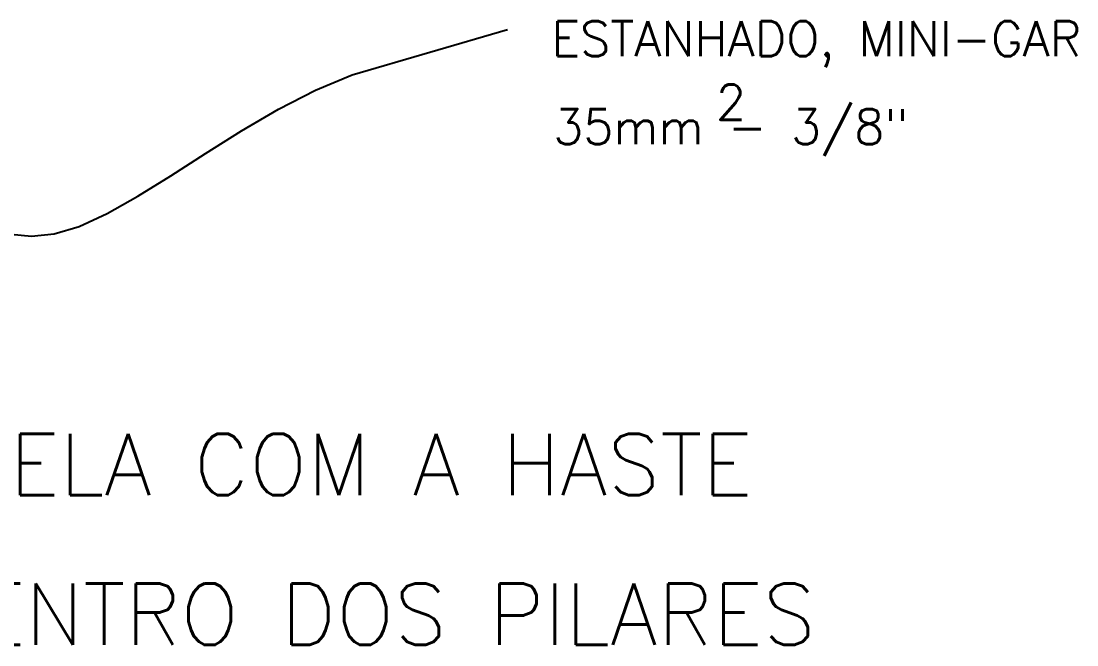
# Model space of a CAD drawing. Header units: millimetres. Extents: x -6218.7 to -6205.6, y -4425 to -4413.8.
# Drawn here: x -6213.36 to -6207.35, y -4425.01 to -4421.46 of the extents above; entities that cross this region are included whole.
import ezdxf
from ezdxf.enums import TextEntityAlignment as Align

# ---------------------------------------------------------------- set-up
doc = ezdxf.new("R2010")
doc.units = ezdxf.units.MM
doc.header["$LTSCALE"] = 10
doc.layers.add('Termotécnica', color=7, linetype='Continuous')
doc.styles.add('r140', font='romans.shx')
doc.styles.add('r80', font='romans.shx')

msp = doc.modelspace()

# ---------------------------------------------------------------- linework, layer by layer
at = {"layer": 'Termotécnica', "color": 1}
msp.add_lwpolyline([(-6213.4148, -4422.673), (-6213.2972, -4422.6842), (-6213.1694, -4422.6714), (-6213.0272, -4422.6297), (-6212.8677, -4422.5566), (-6212.6926, -4422.4577), (-6212.5047, -4422.341), (-6212.3068, -4422.2144), (-6212.1016, -4422.0858), (-6211.892, -4421.9631), (-6211.6809, -4421.8542), (-6211.4709, -4421.767), (-6210.588, -4421.5096)], dxfattribs=at)

# ---------------------------------------------------------------- texts
at = {"layer": 'Termotécnica', "color": 2, "style": 'r80'}
for s, p in [('ESTANHADO, MINI-GAR', (-6210.3368, -4421.6616)), ('2', (-6209.4004, -4422.0225)), ('35mm - 3/8"', (-6210.3274, -4422.162))]:
    msp.add_text(s, height=0.2, dxfattribs=at).set_placement(p)
at = {"layer": 'Termotécnica', "color": 5, "style": 'r140'}
for s, p in [('INTERLIGAÇÃO DA TELA COM A HASTE', (-6213.543, -4424.2638)), ('DE ATERRAMENTO DENTRO DOS PILARES', (-6213.543, -4425.1151))]:
    msp.add_text(s, height=0.35, dxfattribs=at).set_placement(p, align=Align.BOTTOM_CENTER)

doc.saveas('drawing.dxf')
